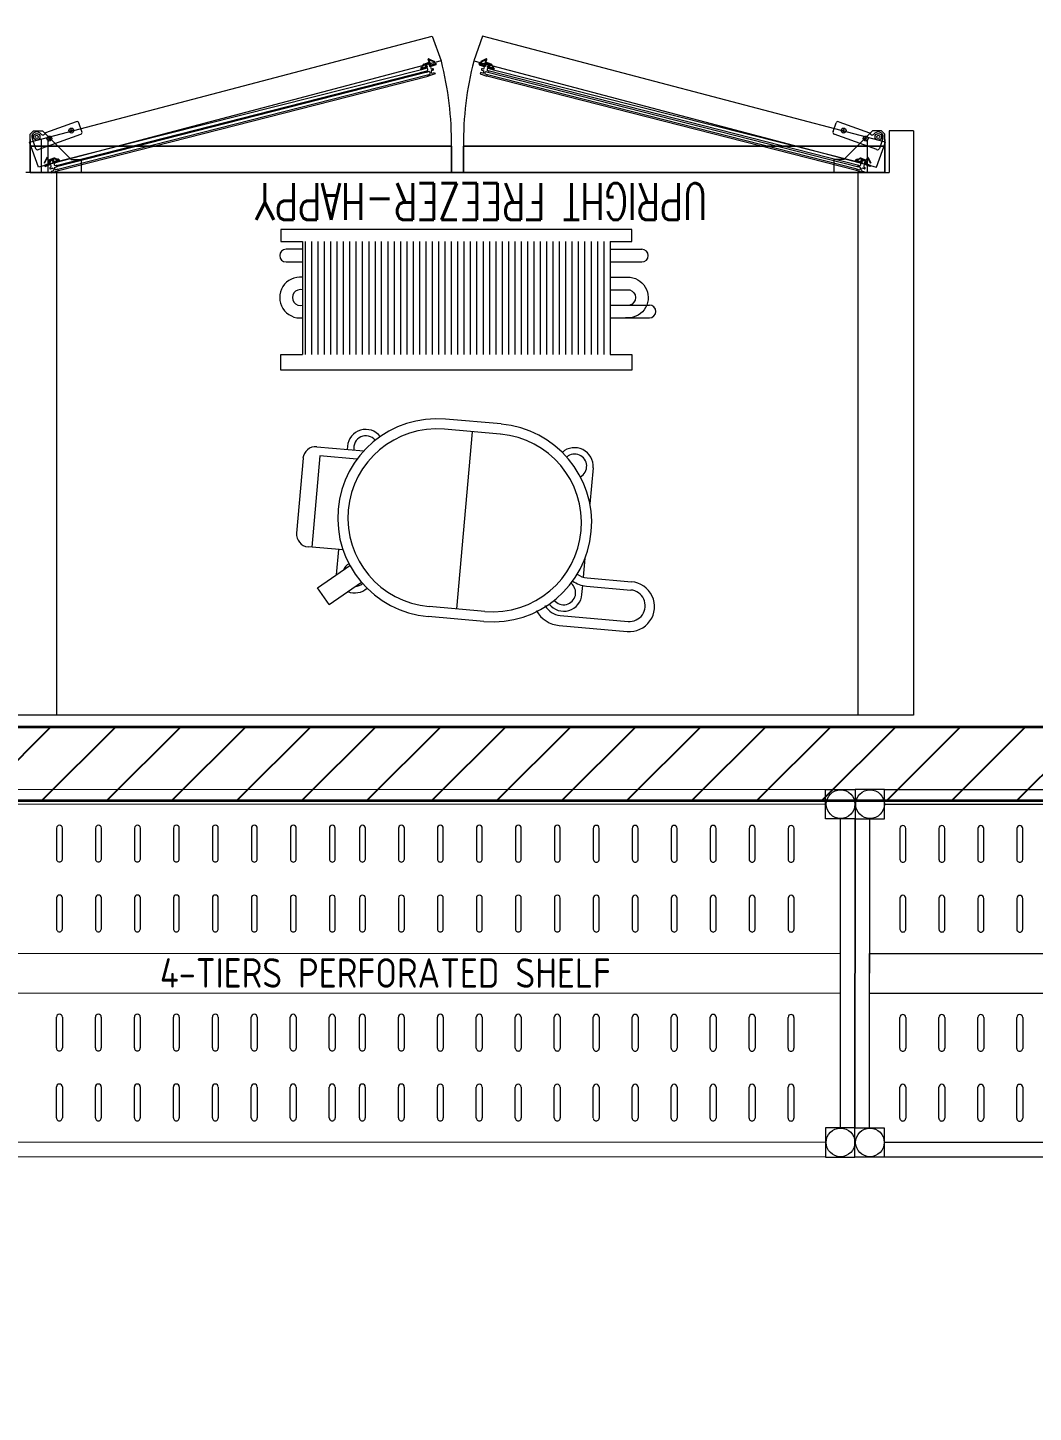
# Model space of a CAD drawing. Header units: millimetres. Extents: x 886808 to 1650903, y -1008069 to 230892.
# Drawn here: x 936463 to 937831, y -350954 to -349071 of the extents above; entities that cross this region are included whole.
import ezdxf

# ---------------------------------------------------------------- set-up
doc = ezdxf.new("R2010")
doc.units = ezdxf.units.MM
for name, color, linetype, lineweight in [('01- NET TUONG- 242', 242, 'Continuous', 40), ('HACTH', 8, 'Continuous', 0), ('hatch', 250, 'Continuous', 0), ('I-FURN', 252, 'Continuous', 5)]:
    doc.layers.add(name, color=color, linetype=linetype, lineweight=lineweight)
doc.layers.add('DS_Hatch', color=8, linetype='Continuous')
doc.styles.add('MtXpl_architxt_shx', font='architxt.shx')
doc.styles.add('MtXpl_simplex8_shx', font='simplex8.shx')

# ---------------------------------------------------------------- blocks, each defined once
blk = doc.blocks.new('BO TRI BEP')
at = {"layer": 'DS_Hatch', "transparency": 33554534}
h = blk.add_hatch(dxfattribs=at)
h.set_pattern_fill('ANSI31', color=256, scale=500)
h.set_pattern_definition([(45, (-934988.59, 379499.195), (-44.194174, 44.194174), [])])
h.paths.add_polyline_path([(6079.1, 13806.3), (9930.4, 13806.3), (9930.4, 13697.9), (6079.1, 13697.9)])
h.paths.add_polyline_path([(4269.5, 17522.7), (200.2, 17522.7), (200.2, 17622.7), (4269.5, 17622.7)])
h.paths.add_polyline_path([(4780, 27100), (200.2, 27100), (200.2, 27200), (4780, 27200)])
h.paths.add_polyline_path([(4070.1, 27200), (4170.1, 27200), (4170.1, 27776), (4070.1, 27776)])
h.paths.add_polyline_path([(200.2, 29477), (4070.1, 29477.5), (4070.1, 29377.5), (200.2, 29377)])
h.paths.add_polyline_path([(4070.1, 30277), (4170.1, 30277), (4170.2, 28778), (4070.1, 28778)])
h.paths.add_polyline_path([(4170.2, 31277), (4170.2, 36900), (4070.2, 36900), (4070.2, 31277)])
at = {"layer": '01- NET TUONG- 242', "transparency": 33554636}
blk.add_lwpolyline([(200.2, 29477), (4070.1, 29477.5), (4070.1, 29377.5), (200.2, 29377)], close=True, dxfattribs=at)
blk = doc.blocks.new('A$C26DD556D')
at = {"layer": 'hatch', "transparency": 33554636}
for p, q in [((3356.5, 20958.9), (3904.3, 21103.2)), ((3904.3, 21103.2), (3916.6, 21069.4)), ((3972.8, 21103.2), (3960.6, 21069.4)), ((4520.7, 20958.9), (3972.8, 21103.2)), ((3900.1, 21067.8), (3898.8, 21071.4)), ((3899.5, 21072.1), (3907.1, 21068.9)), ((3977.7, 21072.1), (3970.1, 21068.9)), ((3977.1, 21067.8), (3978.4, 21071.4)), ((3916.6, 21069.4), (3368.8, 20925)), ((3392.7, 20927.4), (3896.7, 21055.9)), ((3897.4, 21054.1), (3393.4, 20925.6)), ((3889.7, 21057.2), (3397.2, 20933)), ((3889.7, 21057.2), (3888.5, 21059.2)), ((3888.5, 21059.2), (3889.5, 21058.2)), ((3889, 21060.7), (3889.9, 21061)), ((3889.3, 21059.9), (3889, 21060.7)), ((3890.2, 21060.2), (3889.3, 21059.9)), ((3889.5, 21058.2), (3890, 21058)), ((3889.6, 21059.1), (3895.4, 21061.2)), ((3889.9, 21058.4), (3889.6, 21059.1)), ((3896.9, 21059.8), (3889.7, 21057.2)), ((3897.6, 21061.2), (3889.9, 21058.4)), ((3890, 21058), (3897.9, 21060.9)), ((3890.5, 21061.5), (3891.3, 21063.7)), ((3892.1, 21063.4), (3891.2, 21061.3)), ((3892.9, 21065.2), (3900.1, 21067.8)), ((3894.1, 21064.8), (3893.2, 21064.5)), ((3895.4, 21061.2), (3894.1, 21064.8)), ((3900.4, 21067.1), (3894.8, 21065.1)), ((3894.8, 21065.1), (3896.1, 21061.5)), ((3896.1, 21061.5), (3897.3, 21061.9)), ((3896.5, 21062.7), (3897.6, 21066.2)), ((3897.3, 21062.6), (3896.7, 21062.4)), ((3896.7, 21055.9), (3898.1, 21056.4)), ((3897.9, 21060.9), (3897.3, 21062.6)), ((3897.3, 21061.9), (3897.6, 21061.2)), ((3900, 21055), (3897.4, 21054.1)), ((3897.6, 21066.2), (3900.7, 21064.2)), ((3906.4, 21068.3), (3899.8, 21071.1)), ((3899.8, 21071.1), (3902.4, 21063.8)), ((3900.6, 21063.8), (3900.1, 21063.6)), ((3900.1, 21063.6), (3900.7, 21061.9)), ((3901.6, 21063.5), (3900.4, 21067.1)), ((3900.5, 21063.1), (3901.6, 21063.5)), ((3900.8, 21062.3), (3900.5, 21063.1)), ((3900.7, 21061.9), (3908.6, 21064.8)), ((3908.5, 21065.1), (3900.8, 21062.3)), ((3909.3, 21064.3), (3902.2, 21061.8)), ((3902.4, 21063.8), (3908.2, 21065.9)), ((3905.5, 21057), (3902.8, 21056.1)), ((3903.4, 21058.3), (3904.8, 21058.8)), ((3904.1, 21052.6), (3907.4, 21053.8)), ((3907.1, 21068.9), (3907, 21068.5)), ((3907.4, 21053.8), (3908, 21052)), ((3908.2, 21065.9), (3908.5, 21065.1)), ((3908.6, 21064.8), (3908.9, 21065.2)), ((3908.9, 21065.2), (3909, 21066.6)), ((3909, 21066.6), (3909.3, 21064.3)), ((3960.6, 21069.4), (4508.4, 20925)), ((3968.2, 21066.6), (3967.9, 21064.3)), ((3967.9, 21064.3), (3975, 21061.8)), ((3968.3, 21065.2), (3968.2, 21066.6)), ((3968.6, 21064.8), (3968.3, 21065.2)), ((3976.5, 21061.9), (3968.6, 21064.8)), ((3969, 21065.9), (3968.7, 21065.1)), ((3968.7, 21065.1), (3976.4, 21062.3)), ((3974.8, 21063.8), (3969, 21065.9)), ((3969.8, 21053.8), (3969.2, 21052)), ((3973.1, 21052.6), (3969.8, 21053.8)), ((3970.1, 21068.9), (3970.2, 21068.5)), ((3970.8, 21068.3), (3977.4, 21071.1)), ((3971.7, 21057), (3974.4, 21056.1)), ((3973.8, 21058.3), (3972.4, 21058.8)), ((3977.4, 21071.1), (3974.8, 21063.8)), ((3975.5, 21063.5), (3976.8, 21067.1)), ((3976.7, 21063.1), (3975.5, 21063.5)), ((3976.4, 21062.3), (3976.7, 21063.1)), ((3979.6, 21066.2), (3976.5, 21064.2)), ((3977.1, 21063.6), (3976.5, 21061.9)), ((3976.6, 21063.8), (3977.1, 21063.6)), ((3976.8, 21067.1), (3982.3, 21065.1)), ((3984.3, 21065.2), (3977.1, 21067.8)), ((3977.1, 21055), (3979.8, 21054.1)), ((3980.5, 21055.9), (3979.1, 21056.4)), ((3979.3, 21060.9), (3979.9, 21062.6)), ((3987.2, 21058), (3979.3, 21060.9)), ((3980.7, 21062.7), (3979.6, 21066.2)), ((3979.9, 21061.9), (3979.6, 21061.2)), ((3979.6, 21061.2), (3987.3, 21058.4)), ((3979.8, 21054.1), (4483.8, 20925.6)), ((3979.9, 21062.6), (3980.4, 21062.4)), ((3981.1, 21061.5), (3979.9, 21061.9)), ((3980.3, 21059.8), (3987.4, 21057.2)), ((4484.5, 20927.4), (3980.5, 21055.9)), ((3982.3, 21065.1), (3981.1, 21061.5)), ((3981.8, 21061.2), (3983.1, 21064.8)), ((3987.6, 21059.1), (3981.8, 21061.2)), ((3983.1, 21064.8), (3984, 21064.5)), ((3985.1, 21063.4), (3986, 21061.3)), ((3986.7, 21061.5), (3985.9, 21063.7)), ((3987, 21060.2), (3987.9, 21059.9)), ((3987.7, 21058.2), (3987.2, 21058)), ((3988.2, 21060.7), (3987.3, 21061)), ((3987.3, 21058.4), (3987.6, 21059.1)), ((3987.4, 21057.2), (3988.7, 21059.2)), ((3987.4, 21057.2), (4480, 20933)), ((3988.7, 21059.2), (3987.7, 21058.2)), ((3987.9, 21059.9), (3988.2, 21060.7)), ((3395.3, 20922.4), (3898, 21050.4)), ((3395.9, 20920.6), (3898.7, 21048.6)), ((3898, 21050.4), (3901.3, 21051.6)), ((3898.7, 21048.6), (3898, 21050.4)), ((3908, 21052), (3898.7, 21048.6)), ((3969.2, 21052), (3978.5, 21048.6)), ((3979.2, 21050.4), (3975.9, 21051.6)), ((3978.5, 21048.6), (3979.2, 21050.4)), ((4481.2, 20920.6), (3978.5, 21048.6)), ((4481.9, 20922.4), (3979.2, 21050.4)), ((3420.1, 20986.7), (3378.3, 20971.5)), ((3414.3, 20972.4), (3412.6, 20977.1)), ((3427.9, 20973.3), (3423.6, 20985.1)), ((4449.3, 20973.3), (4453.6, 20985.1)), ((4457, 20986.7), (4498.9, 20971.5)), ((4462.9, 20972.4), (4464.5, 20977.1)), ((3368.8, 20925), (3356.5, 20958.9)), ((3357.3, 20969.8), (3361.8, 20974.3)), ((3357.3, 20917.6), (3357.3, 20969.8)), ((3357.3, 20962.6), (3357.3, 20917.6)), ((3360, 20963.9), (3364.9, 20950.4)), ((3361.8, 20974.3), (3374.4, 20974.3)), ((3368.3, 20948.8), (3426.3, 20969.8)), ((3373, 20969.4), (3371, 20971.1)), ((3372.4, 20962.6), (3372.4, 20917.6)), ((3374.4, 20974.3), (3413.1, 20935.6)), ((3378.3, 20971.5), (3376.8, 20969.8)), ((3385.8, 20964.7), (3381.1, 20963)), ((3381.4, 20962.6), (3381.4, 20917.6)), ((3384.3, 20961.5), (3382.6, 20966.2)), ((3415.8, 20975.6), (3411.2, 20973.9)), ((4508.9, 20948.8), (4450.9, 20969.8)), ((4461.4, 20975.6), (4466, 20973.9)), ((4502.8, 20974.3), (4464.1, 20935.6)), ((4491.4, 20964.7), (4496.1, 20963)), ((4492.9, 20961.5), (4494.6, 20966.2)), ((4495.8, 20962.6), (4495.8, 20917.6)), ((4498.9, 20971.5), (4500.4, 20969.8)), ((4515.4, 20974.3), (4502.8, 20974.3)), ((4504.2, 20969.4), (4506.2, 20971.1)), ((4508.4, 20925), (4520.7, 20958.9)), ((4517.2, 20963.9), (4512.3, 20950.4)), ((4519.9, 20969.8), (4515.4, 20974.3)), ((4519.9, 20917.6), (4519.9, 20969.8)), ((4519.9, 20962.6), (4519.9, 20917.6)), ((4519.9, 20962.6), (4519.9, 20917.6)), ((4525.6, 20974.6), (4525.6, 20917.6)), ((4525.6, 20974.6), (4525.6, 20917.6)), ((4558.6, 20974.6), (4525.6, 20974.6)), ((4558.6, 20974.6), (4558.6, 20179.6)), ((3930.5, 20953.6), (3357.3, 20953.6)), ((3357.3, 20953.6), (3357.3, 20917.6)), ((3357.3, 20953.6), (3930.5, 20953.6)), ((3357.3, 20917.6), (3357.3, 20953.6)), ((3930.5, 20917.6), (3930.5, 20953.6)), ((3930.5, 20953.6), (3930.5, 20917.6)), ((3946.7, 20953.6), (4519.9, 20953.6)), ((3946.7, 20917.6), (3946.7, 20953.6)), ((4519.9, 20953.6), (3946.7, 20953.6)), ((3946.7, 20953.6), (3946.7, 20917.6)), ((4519.9, 20953.6), (4519.9, 20917.6)), ((4519.9, 20917.6), (4519.9, 20953.6)), ((3380.2, 20938.1), (3376.4, 20930.7)), ((3376.4, 20930.7), (3376.7, 20930.6)), ((3377.4, 20926.8), (3376.4, 20927.8)), ((3376.4, 20927.8), (3377.7, 20925.9)), ((3377.4, 20930.8), (3380.6, 20937.2)), ((3378, 20926.7), (3377.4, 20926.8)), ((3383.3, 20929.9), (3377.5, 20927.8)), ((3377.5, 20927.8), (3377.8, 20927)), ((3377.7, 20925.9), (3384.8, 20928.5)), ((3377.8, 20927), (3385.5, 20929.8)), ((3385.8, 20929.5), (3378, 20926.7)), ((3380.6, 20937.2), (3383.3, 20929.9)), ((3382.5, 20934.5), (3381.2, 20938)), ((3389.7, 20937.1), (3382.5, 20934.5)), ((3382.8, 20933.7), (3388.3, 20935.7)), ((3384.1, 20930.2), (3382.8, 20933.7)), ((3385.2, 20930.6), (3384.1, 20930.2)), ((3385.5, 20934.8), (3384.4, 20931.3)), ((3384.7, 20931), (3385.2, 20931.2)), ((3386, 20925), (3384.7, 20924.5)), ((3385.2, 20931.2), (3385.8, 20929.5)), ((3385.5, 20929.8), (3385.2, 20930.6)), ((3385.3, 20922.7), (3388, 20923.7)), ((3388.6, 20932.8), (3385.5, 20934.8)), ((3386.6, 20917.2), (3395.9, 20920.6)), ((3388, 20932.2), (3388.5, 20932.4)), ((3388.6, 20930.5), (3388, 20932.2)), ((3388.3, 20935.7), (3389.6, 20932.2)), ((3389.6, 20932.2), (3388.4, 20931.7)), ((3388.4, 20931.7), (3388.7, 20931)), ((3396.5, 20933.4), (3388.6, 20930.5)), ((3388.7, 20931), (3396.4, 20933.8)), ((3389, 20936), (3390, 20936.3)), ((3390.3, 20932.4), (3389, 20936)), ((3390.1, 20930.4), (3397.2, 20933)), ((3396.1, 20934.5), (3390.3, 20932.4)), ((3390.7, 20924.7), (3393.4, 20925.6)), ((3392.7, 20927.4), (3391.3, 20926.9)), ((3391.4, 20936.2), (3393.5, 20935.1)), ((3393.9, 20935.8), (3391.8, 20936.9)), ((3395.3, 20922.4), (3392, 20921.2)), ((3395.6, 20936.1), (3394.7, 20935.7)), ((3395, 20935), (3395.8, 20935.3)), ((3395.9, 20920.6), (3395.3, 20922.4)), ((3395.8, 20935.3), (3395.6, 20936.1)), ((3396.4, 20933.8), (3396.1, 20934.5)), ((3396.8, 20933.8), (3396.5, 20933.4)), ((3396.9, 20935.2), (3396.8, 20933.8)), ((3397.2, 20933), (3396.9, 20935.2)), ((3413.1, 20935.6), (3426.6, 20935.6)), ((3426.6, 20935.6), (3426.6, 20917.6)), ((4464.1, 20935.6), (4450.6, 20935.6)), ((4450.6, 20935.6), (4450.6, 20917.6)), ((4480, 20933), (4480.3, 20935.2)), ((4487.1, 20930.4), (4480, 20933)), ((4480.3, 20935.2), (4480.4, 20933.8)), ((4480.4, 20933.8), (4480.7, 20933.4)), ((4480.7, 20933.4), (4488.6, 20930.5)), ((4480.8, 20933.8), (4481.1, 20934.5)), ((4488.5, 20931), (4480.8, 20933.8)), ((4481.1, 20934.5), (4486.9, 20932.4)), ((4481.2, 20920.6), (4481.9, 20922.4)), ((4490.6, 20917.2), (4481.2, 20920.6)), ((4481.3, 20935.3), (4481.6, 20936.1)), ((4482.2, 20935), (4481.3, 20935.3)), ((4481.6, 20936.1), (4482.5, 20935.7)), ((4481.9, 20922.4), (4485.2, 20921.2)), ((4483.3, 20935.8), (4485.4, 20936.9)), ((4485.7, 20936.2), (4483.7, 20935.1)), ((4486.5, 20924.7), (4483.8, 20925.6)), ((4484.5, 20927.4), (4485.8, 20926.9)), ((4486.9, 20932.4), (4488.2, 20936)), ((4488.2, 20936), (4487.2, 20936.3)), ((4487.5, 20937.1), (4494.7, 20934.5)), ((4488.9, 20935.7), (4487.6, 20932.2)), ((4487.6, 20932.2), (4488.8, 20931.7)), ((4488.8, 20931.7), (4488.5, 20931)), ((4488.6, 20932.8), (4491.7, 20934.8)), ((4488.6, 20930.5), (4489.2, 20932.2)), ((4489.2, 20932.2), (4488.7, 20932.4)), ((4494.4, 20933.7), (4488.9, 20935.7)), ((4491.9, 20922.7), (4489.2, 20923.7)), ((4491.1, 20925), (4492.5, 20924.5)), ((4492, 20931.2), (4491.3, 20929.5)), ((4491.3, 20929.5), (4499.2, 20926.7)), ((4491.7, 20934.8), (4492.8, 20931.3)), ((4491.7, 20929.8), (4492, 20930.6)), ((4499.4, 20927), (4491.7, 20929.8)), ((4492.5, 20931), (4492, 20931.2)), ((4492, 20930.6), (4493.1, 20930.2)), ((4499.5, 20925.9), (4492.4, 20928.5)), ((4493.1, 20930.2), (4494.4, 20933.7)), ((4496.6, 20937.2), (4493.9, 20929.9)), ((4493.9, 20929.9), (4499.7, 20927.8)), ((4494.7, 20934.5), (4496, 20938)), ((4499.8, 20930.8), (4496.6, 20937.2)), ((4497, 20938.1), (4500.8, 20930.7)), ((4499.2, 20926.7), (4499.7, 20926.8)), ((4499.7, 20927.8), (4499.4, 20927)), ((4500.8, 20927.8), (4499.5, 20925.9)), ((4499.7, 20926.8), (4500.8, 20927.8)), ((4500.8, 20930.7), (4500.4, 20930.6)), ((3393.6, 20917.6), (3351.6, 20917.6)), ((4519.9, 20917.6), (3357.3, 20917.6)), ((3357.3, 20917.6), (3930.5, 20917.6)), ((3426.6, 20917.6), (3357.3, 20917.6)), ((3930.5, 20917.6), (3357.3, 20917.6)), ((4519.9, 20917.6), (3357.3, 20917.6)), ((3389.2, 20920.2), (3385.9, 20919)), ((3385.9, 20919), (3386.6, 20917.2)), ((3393.6, 20917.6), (4483.6, 20917.6)), ((3393.6, 20179.6), (3393.6, 20917.6)), ((3946.7, 20917.6), (3930.5, 20917.6)), ((4519.9, 20917.6), (3946.7, 20917.6)), ((3946.7, 20917.6), (4519.9, 20917.6)), ((4450.6, 20917.6), (4519.9, 20917.6)), ((4483.6, 20917.6), (4525.6, 20917.6)), ((4483.6, 20179.6), (4483.6, 20917.6)), ((4488, 20920.2), (4491.3, 20919)), ((4491.3, 20919), (4490.6, 20917.2)), ((4175.5, 20840.1), (3698.5, 20840.1)), ((3698.5, 20840.1), (3698.5, 20823.8)), ((4175.5, 20823.8), (4175.5, 20840.1)), ((3698.5, 20823.8), (3727.9, 20823.8)), ((3727.9, 20813.4), (3705.4, 20813.4)), ((3727.9, 20823.8), (3727.9, 20670.3)), ((3731.4, 20823.8), (3731.4, 20670.3)), ((3740, 20823.8), (3740, 20670.3)), ((3748.6, 20823.8), (3748.6, 20670.3)), ((3757.3, 20823.8), (3757.3, 20670.3)), ((3765.9, 20823.8), (3765.9, 20670.3)), ((3774.6, 20823.8), (3774.6, 20670.3)), ((3783.2, 20823.8), (3783.2, 20670.3)), ((3791.8, 20823.8), (3791.8, 20670.3)), ((3800.5, 20823.8), (3800.5, 20670.3)), ((3809.1, 20823.8), (3809.1, 20670.3)), ((3817.8, 20823.8), (3817.8, 20670.3)), ((3826.4, 20823.8), (3826.4, 20670.3)), ((3835, 20823.8), (3835, 20670.3)), ((3843.7, 20823.8), (3843.7, 20670.3)), ((3852.3, 20823.8), (3852.3, 20670.3)), ((3861, 20823.8), (3861, 20670.3)), ((3869.6, 20823.8), (3869.6, 20670.3)), ((3878.2, 20823.8), (3878.2, 20670.3)), ((3886.9, 20823.8), (3886.9, 20670.3)), ((3895.5, 20823.8), (3895.5, 20670.3)), ((3904.2, 20823.8), (3904.2, 20670.3)), ((3912.8, 20823.8), (3912.8, 20670.3)), ((3921.4, 20823.8), (3921.4, 20670.3)), ((3930.1, 20823.8), (3930.1, 20670.3)), ((3938.7, 20823.8), (3938.7, 20670.3)), ((3947.4, 20823.8), (3947.4, 20670.3)), ((3956, 20823.8), (3956, 20670.3)), ((3964.6, 20823.8), (3964.6, 20670.3)), ((3973.3, 20823.8), (3973.3, 20670.3)), ((3981.9, 20823.8), (3981.9, 20670.3)), ((3990.6, 20823.8), (3990.6, 20670.3)), ((3999.2, 20823.8), (3999.2, 20670.3)), ((4007.8, 20823.8), (4007.8, 20670.3)), ((4016.5, 20823.8), (4016.5, 20670.3)), ((4025.1, 20823.8), (4025.1, 20670.3)), ((4033.8, 20823.8), (4033.8, 20670.3)), ((4042.4, 20823.8), (4042.4, 20670.3)), ((4051, 20823.8), (4051, 20670.3)), ((4059.7, 20823.8), (4059.7, 20670.3)), ((4068.3, 20823.8), (4068.3, 20670.3)), ((4077, 20823.8), (4077, 20670.3)), ((4085.6, 20823.8), (4085.6, 20670.3)), ((4094.2, 20823.8), (4094.2, 20670.3)), ((4102.9, 20823.8), (4102.9, 20670.3)), ((4111.5, 20823.8), (4111.5, 20670.3)), ((4120.2, 20823.8), (4120.2, 20670.3)), ((4128.8, 20823.8), (4128.8, 20670.3)), ((4137.4, 20823.8), (4137.4, 20670.3)), ((4146.1, 20823.8), (4175.5, 20823.8)), ((4146.1, 20823.8), (4146.1, 20670.3)), ((4146.1, 20813.4), (4189.3, 20813.4)), ((3705.4, 20796.1), (3727.9, 20796.1)), ((4146.1, 20796.1), (4189.3, 20796.1)), ((4146.1, 20775.4), (4173.4, 20775.4)), ((4146.1, 20758.1), (4172.9, 20758.1)), ((4146.1, 20737.4), (4199.7, 20737.4)), ((4146.1, 20720.1), (4199.7, 20720.1)), ((3698.5, 20670.3), (3727.9, 20670.3)), ((3698.5, 20648.8), (3698.5, 20670.3)), ((4146.1, 20670.3), (4175.5, 20670.3)), ((4175.5, 20670.3), (4175.5, 20648.8)), ((4175.5, 20648.8), (3698.5, 20648.8)), ((3998, 20575.7), (3922.3, 20582.3)), ((3996.8, 20561.9), (3921.1, 20568.5)), ((3937.8, 20324.2), (3958.9, 20565.2)), ((3747.2, 20544.7), (3811.2, 20539.1)), ((3788.9, 20545.4), (3788.6, 20541.1)), ((3728.5, 20529), (3719.6, 20427.4)), ((3751.4, 20532.2), (3740.5, 20408.3)), ((3801.9, 20527.8), (3751.4, 20532.2)), ((4122.9, 20516.2), (4118.6, 20467)), ((3782.9, 20404.5), (3735.3, 20408.7)), ((3776.7, 20405.1), (3773.6, 20370.5)), ((3748.3, 20353), (3792.3, 20383.3)), ((4109.9, 20367.4), (4112.1, 20393.2)), ((3764, 20330.3), (3808, 20360.6)), ((4107.8, 20344), (4108.9, 20356)), ((4115, 20366.4), (4175.2, 20361.1)), ((3764, 20330.3), (3748.3, 20353)), ((4114, 20355.2), (4174.3, 20349.9)), ((3975.7, 20320.9), (3900, 20327.5)), ((4046.4, 20320.8), (4045.8, 20321.7)), ((4058.4, 20327.6), (4057.9, 20328.5)), ((3974.5, 20307.1), (3898.8, 20313.8)), ((4077, 20301.6), (4169.3, 20293.5)), ((4078.2, 20315.4), (4170.5, 20307.3)), ((4558.6, 20179.6), (3318.6, 20179.6)), ((3319.2, 20079.2), (4439.2, 20078.7)), ((4439.2, 20078.7), (4439.2, 20078.7)), ((4439.2, 20078.7), (4479.2, 20078.7)), ((4439.2, 20038.7), (4439.2, 20078.7)), ((4439.2, 20078.7), (4439.2, 20078.7)), ((4439.2, 20078.7), (4479.2, 20078.7)), ((4479.2, 20078.7), (4479.2, 20038.7)), ((4519.2, 20078.7), (4479.2, 20078.7)), ((4479.2, 20078.7), (4479.2, 20038.7)), ((4519.2, 20078.7), (4479.2, 20078.7)), ((4519.2, 20078.7), (5639.2, 20078.3)), ((4519.2, 20078.7), (4519.2, 20078.7)), ((4519.2, 20038.7), (4519.2, 20078.7)), ((4519.2, 20078.7), (4519.2, 20078.7)), ((3319.2, 20059.2), (4439.2, 20058.7)), ((4519.2, 20058.7), (5639.2, 20058.3)), ((4479.2, 20038.7), (4439.2, 20038.7)), ((4439.2, 20038.7), (4439.2, 20038.7)), ((4459.2, 20038.7), (4459, 19618.7)), ((4479.2, 20038.7), (4479, 19618.7)), ((4479, 19618.7), (4479.2, 20038.7)), ((4479.2, 20038.7), (4519.2, 20038.7)), ((4499, 19618.7), (4499.2, 20038.7)), ((4519.2, 20038.7), (4519.2, 20038.7)), ((3393.3, 20026.1), (3393.3, 19984.1)), ((3401.3, 19984.1), (3401.3, 20026.1)), ((3446.3, 20026.1), (3446.3, 19984.1)), ((3454.3, 19984.1), (3454.3, 20026.1)), ((3499.3, 20026.1), (3499.3, 19984.1)), ((3507.3, 19984.1), (3507.3, 20026.1)), ((3552.3, 20026.1), (3552.3, 19984.1)), ((3560.3, 19984.1), (3560.3, 20026.1)), ((3605.3, 20026.1), (3605.3, 19984.1)), ((3613.3, 19984), (3613.3, 20026)), ((3658.3, 20026), (3658.3, 19984)), ((3666.3, 19984), (3666.3, 20026)), ((3711.3, 20026), (3711.3, 19984)), ((3719.3, 19984), (3719.3, 20026)), ((3764.3, 20026), (3764.3, 19984)), ((3772.3, 19984), (3772.3, 20026)), ((3805.3, 20026), (3805.3, 19984)), ((3813.3, 19984), (3813.3, 20026)), ((3858.3, 20026), (3858.3, 19984)), ((3866.3, 19984), (3866.3, 20026)), ((3911.3, 20025.9), (3911.3, 19983.9)), ((3919.3, 19983.9), (3919.3, 20025.9)), ((3964.3, 20025.9), (3964.3, 19983.9)), ((3972.3, 19983.9), (3972.3, 20025.9)), ((4017.3, 20025.9), (4017.3, 19983.9)), ((4025.3, 19983.9), (4025.3, 20025.9)), ((4070.3, 20025.9), (4070.3, 19983.9)), ((4078.3, 19983.9), (4078.3, 20025.9)), ((4123.3, 20025.9), (4123.3, 19983.9)), ((4131.3, 19983.8), (4131.3, 20025.8)), ((4176.3, 20025.8), (4176.3, 19983.8)), ((4184.3, 19983.8), (4184.3, 20025.8)), ((4229.3, 20025.8), (4229.3, 19983.8)), ((4237.3, 19983.8), (4237.3, 20025.8)), ((4282.3, 20025.8), (4282.3, 19983.8)), ((4290.3, 19983.8), (4290.3, 20025.8)), ((4335.3, 20025.8), (4335.3, 19983.8)), ((4343.3, 19983.8), (4343.3, 20025.8)), ((4388.3, 20025.7), (4388.3, 19983.7)), ((4396.3, 19983.7), (4396.3, 20025.7)), ((4540.3, 20025.7), (4540.3, 19983.7)), ((4548.3, 19983.7), (4548.3, 20025.7)), ((4593.3, 20025.7), (4593.3, 19983.7)), ((4601.3, 19983.7), (4601.3, 20025.7)), ((4646.3, 20025.6), (4646.3, 19983.6)), ((4654.3, 19983.6), (4654.3, 20025.6)), ((4699.3, 20025.6), (4699.3, 19983.6)), ((4707.3, 19983.6), (4707.3, 20025.6)), ((3393.3, 19931.1), (3393.3, 19889.1)), ((3401.3, 19889.1), (3401.3, 19931.1)), ((3446.3, 19931.1), (3446.3, 19889.1)), ((3454.3, 19889.1), (3454.3, 19931.1)), ((3499.3, 19931.1), (3499.3, 19889.1)), ((3507.3, 19889.1), (3507.3, 19931.1)), ((3552.3, 19931.1), (3552.3, 19889.1)), ((3560.3, 19889.1), (3560.3, 19931.1)), ((3605.3, 19931.1), (3605.3, 19889.1)), ((3613.3, 19889), (3613.3, 19931)), ((3658.3, 19931), (3658.3, 19889)), ((3666.3, 19889), (3666.3, 19931)), ((3711.3, 19931), (3711.3, 19889)), ((3719.3, 19889), (3719.3, 19931)), ((3764.3, 19931), (3764.3, 19889)), ((3772.3, 19889), (3772.3, 19931)), ((3805.3, 19931), (3805.3, 19889)), ((3813.3, 19889), (3813.3, 19931)), ((3858.3, 19931), (3858.3, 19889)), ((3866.3, 19889), (3866.3, 19931)), ((3911.3, 19930.9), (3911.3, 19888.9)), ((3919.3, 19888.9), (3919.3, 19930.9)), ((3964.3, 19930.9), (3964.3, 19888.9)), ((3972.3, 19888.9), (3972.3, 19930.9)), ((4017.3, 19930.9), (4017.3, 19888.9)), ((4025.3, 19888.9), (4025.3, 19930.9)), ((4070.3, 19930.9), (4070.3, 19888.9)), ((4078.3, 19888.9), (4078.3, 19930.9)), ((4123.3, 19930.9), (4123.3, 19888.9)), ((4131.3, 19888.8), (4131.3, 19930.8)), ((4176.3, 19930.8), (4176.3, 19888.8)), ((4184.3, 19888.8), (4184.3, 19930.8)), ((4229.3, 19930.8), (4229.3, 19888.8)), ((4237.3, 19888.8), (4237.3, 19930.8)), ((4282.3, 19930.8), (4282.3, 19888.8)), ((4290.3, 19888.8), (4290.3, 19930.8)), ((4335.3, 19930.8), (4335.3, 19888.8)), ((4343.3, 19888.8), (4343.3, 19930.8)), ((4388.3, 19930.7), (4388.3, 19888.7)), ((4396.3, 19888.7), (4396.3, 19930.7)), ((4540.3, 19930.7), (4540.3, 19888.7)), ((4548.3, 19888.7), (4548.3, 19930.7)), ((4593.3, 19930.7), (4593.3, 19888.7)), ((4601.3, 19888.7), (4601.3, 19930.7)), ((4646.3, 19930.6), (4646.3, 19888.6)), ((4654.3, 19888.6), (4654.3, 19930.6)), ((4699.3, 19930.6), (4699.3, 19888.6)), ((4707.3, 19888.6), (4707.3, 19930.6)), ((3299.1, 19856.2), (4459.1, 19855.7)), ((4459.1, 19855.7), (4459.1, 19801.7)), ((4499.1, 19855.7), (5659.1, 19855.3)), ((4499.1, 19801.7), (4499.1, 19855.7)), ((3299.1, 19802.2), (4459.1, 19801.7)), ((4499.1, 19801.7), (5659.1, 19801.3)), ((3393.2, 19727.1), (3393.2, 19769.1)), ((3401.2, 19769.1), (3401.2, 19727.1)), ((3446.2, 19727.1), (3446.2, 19769.1)), ((3454.2, 19769.1), (3454.2, 19727.1)), ((3499.2, 19727.1), (3499.2, 19769.1)), ((3507.2, 19769.1), (3507.2, 19727.1)), ((3552.2, 19727.1), (3552.2, 19769.1)), ((3560.2, 19769.1), (3560.2, 19727.1)), ((3605.2, 19727.1), (3605.2, 19769.1)), ((3613.2, 19769), (3613.2, 19727)), ((3658.2, 19727), (3658.2, 19769)), ((3666.2, 19769), (3666.2, 19727)), ((3711.2, 19727), (3711.2, 19769)), ((3719.2, 19769), (3719.2, 19727)), ((3764.2, 19727), (3764.2, 19769)), ((3772.2, 19769), (3772.2, 19727)), ((3805.2, 19727), (3805.2, 19769)), ((3813.2, 19769), (3813.2, 19727)), ((3858.2, 19727), (3858.2, 19769)), ((3866.2, 19769), (3866.2, 19727)), ((3911.2, 19726.9), (3911.2, 19768.9)), ((3919.2, 19768.9), (3919.2, 19726.9)), ((3964.2, 19726.9), (3964.2, 19768.9)), ((3972.2, 19768.9), (3972.2, 19726.9)), ((4017.2, 19726.9), (4017.2, 19768.9)), ((4025.2, 19768.9), (4025.2, 19726.9)), ((4070.2, 19726.9), (4070.2, 19768.9)), ((4078.2, 19768.9), (4078.2, 19726.9)), ((4123.2, 19726.9), (4123.2, 19768.9)), ((4131.2, 19768.8), (4131.2, 19726.8)), ((4176.2, 19726.8), (4176.2, 19768.8)), ((4184.2, 19768.8), (4184.2, 19726.8)), ((4229.2, 19726.8), (4229.2, 19768.8)), ((4237.2, 19768.8), (4237.2, 19726.8)), ((4282.2, 19726.8), (4282.2, 19768.8)), ((4290.2, 19768.8), (4290.2, 19726.8)), ((4335.2, 19726.8), (4335.2, 19768.8)), ((4343.2, 19768.8), (4343.2, 19726.8)), ((4388.2, 19726.7), (4388.2, 19768.7)), ((4396.2, 19768.7), (4396.2, 19726.7)), ((4540.2, 19726.7), (4540.2, 19768.7)), ((4548.2, 19768.7), (4548.2, 19726.7)), ((4593.2, 19726.7), (4593.2, 19768.7)), ((4601.2, 19768.7), (4601.2, 19726.7)), ((4646.2, 19726.6), (4646.2, 19768.6)), ((4654.2, 19768.6), (4654.2, 19726.6)), ((4699.2, 19726.6), (4699.2, 19768.6)), ((4707.2, 19768.6), (4707.2, 19726.6)), ((3393.2, 19632.1), (3393.2, 19674.1)), ((3401.2, 19674.1), (3401.2, 19632.1)), ((3446.2, 19632.1), (3446.2, 19674.1)), ((3454.2, 19674.1), (3454.2, 19632.1)), ((3499.2, 19632.1), (3499.2, 19674.1)), ((3507.2, 19674.1), (3507.2, 19632.1)), ((3552.2, 19632.1), (3552.2, 19674.1)), ((3560.2, 19674.1), (3560.2, 19632.1)), ((3605.2, 19632.1), (3605.2, 19674.1)), ((3613.2, 19674), (3613.2, 19632)), ((3658.2, 19632), (3658.2, 19674)), ((3666.2, 19674), (3666.2, 19632)), ((3711.2, 19632), (3711.2, 19674)), ((3719.2, 19674), (3719.2, 19632)), ((3764.2, 19632), (3764.2, 19674)), ((3772.2, 19674), (3772.2, 19632)), ((3805.2, 19632), (3805.2, 19674)), ((3813.2, 19674), (3813.2, 19632)), ((3858.2, 19632), (3858.2, 19674)), ((3866.2, 19674), (3866.2, 19632)), ((3911.2, 19631.9), (3911.2, 19673.9)), ((3919.2, 19673.9), (3919.2, 19631.9)), ((3964.2, 19631.9), (3964.2, 19673.9)), ((3972.2, 19673.9), (3972.2, 19631.9)), ((4017.2, 19631.9), (4017.2, 19673.9)), ((4025.2, 19673.9), (4025.2, 19631.9)), ((4070.2, 19631.9), (4070.2, 19673.9)), ((4078.2, 19673.9), (4078.2, 19631.9)), ((4123.2, 19631.9), (4123.2, 19673.9)), ((4131.2, 19673.8), (4131.2, 19631.8)), ((4176.2, 19631.8), (4176.2, 19673.8)), ((4184.2, 19673.8), (4184.2, 19631.8)), ((4229.2, 19631.8), (4229.2, 19673.8)), ((4237.2, 19673.8), (4237.2, 19631.8)), ((4282.2, 19631.8), (4282.2, 19673.8)), ((4290.2, 19673.8), (4290.2, 19631.8)), ((4335.2, 19631.8), (4335.2, 19673.8)), ((4343.2, 19673.8), (4343.2, 19631.8)), ((4388.2, 19631.7), (4388.2, 19673.7)), ((4396.2, 19673.7), (4396.2, 19631.7)), ((4540.2, 19631.7), (4540.2, 19673.7)), ((4548.2, 19673.7), (4548.2, 19631.7)), ((4593.2, 19631.7), (4593.2, 19673.7)), ((4601.2, 19673.7), (4601.2, 19631.7)), ((4646.2, 19631.6), (4646.2, 19673.6)), ((4654.2, 19673.6), (4654.2, 19631.6)), ((4699.2, 19631.6), (4699.2, 19673.6)), ((4707.2, 19673.6), (4707.2, 19631.6)), ((4439, 19618.7), (4439, 19578.7)), ((4479, 19618.7), (4439, 19618.7)), ((4439, 19618.7), (4439, 19618.7)), ((4439, 19618.7), (4439, 19618.7)), ((4439, 19618.7), (4439, 19578.7)), ((4479, 19578.7), (4479, 19618.7)), ((4479, 19578.7), (4479, 19618.7)), ((4479, 19618.7), (4519, 19618.7)), ((4519, 19618.7), (4519, 19578.7)), ((4519, 19618.7), (4519, 19618.7)), ((4519, 19618.7), (4519, 19618.7)), ((4519, 19618.7), (4519, 19578.7)), ((4439, 19598.7), (3319, 19599.2)), ((5639, 19598.3), (4519, 19598.7)), ((4439, 19578.7), (3319, 19579.2)), ((4439, 19578.7), (4479, 19578.7)), ((4439, 19578.7), (4479, 19578.7)), ((4519, 19578.7), (4479, 19578.7)), ((4519, 19578.7), (4479, 19578.7)), ((5639, 19578.3), (4519, 19578.7))]:
    blk.add_line(p, q, dxfattribs=at)
for centre, radius in [((3413.5, 20974.8), 3.37), ((4463.7, 20974.8), 3.37), ((3366.3, 20966.2), 4.5), ((3366.3, 20966.2), 2.25), ((3383.5, 20963.9), 3.37), ((4493.7, 20963.9), 3.37), ((4510.9, 20966.2), 4.5), ((4510.9, 20966.2), 2.25), ((4459.6, 20058.7), 19.5), ((4499.6, 20058.7), 19.5), ((4459.5, 19598.7), 19.5), ((4499.5, 19598.7), 19.5)]:
    blk.add_circle(centre, radius, dxfattribs=at)
for centre, radius, start, end in [((3899.3, 21071.6), 0.54, 67.0214, 199.9522), ((3977.9, 21071.6), 0.54, 340.0478, 112.9786), ((3889.6, 21061.9), 0.99, 289.9522, 338.5484), ((3889.6, 21061.9), 1.8, 289.9522, 338.5484), ((3893.8, 21062.8), 2.61, 109.9522, 158.5484), ((3893.8, 21062.8), 1.8, 109.9522, 158.5484), ((3897.1, 21055), 0.945, 109.9522, 289.9522), ((3896.7, 21062.6), 0.225, 162.2942, 289.9522), ((3895.6, 21057.4), 2.72, 337.3233, 62.581), ((3898.8, 21052.6), 2.72, 337.3233, 62.581), ((3900.5, 21064), 0.225, 289.9522, 57.6101), ((3904.7, 21060.7), 2.72, 157.3233, 242.581), ((3905.3, 21055), 2.72, 157.3233, 242.581), ((3905.1, 21057.9), 0.945, 289.9522, 109.9522), ((3906.6, 21068.7), 0.45, 247.0214, 337.0214), ((3475.7, 20957.8), 454.8, 359.4724, 14.1953), ((4401.5, 20957.8), 454.8, 165.8047, 180.5276), ((3970.6, 21068.7), 0.45, 202.9786, 292.9786), ((3972, 21057.9), 0.945, 70.0478, 250.0478), ((3971.9, 21055), 2.72, 297.419, 22.6767), ((3972.5, 21060.7), 2.72, 297.419, 22.6767), ((3978.4, 21052.6), 2.72, 117.419, 202.6767), ((3976.7, 21064), 0.225, 122.3899, 250.0478), ((3981.6, 21057.4), 2.72, 117.419, 202.6767), ((3980.1, 21055), 0.945, 250.0478, 70.0478), ((3980.5, 21062.6), 0.225, 250.0478, 17.7058), ((3983.4, 21062.8), 1.8, 21.4516, 70.0478), ((3983.4, 21062.8), 2.61, 21.4516, 70.0478), ((3987.6, 21061.9), 1.8, 201.4516, 250.0478), ((3987.6, 21061.9), 0.99, 201.4516, 250.0478), ((3421.1, 20984.2), 2.7, 19.9522, 109.9522), ((4456.1, 20984.2), 2.7, 70.0478, 160.0478), ((3366.3, 20966.2), 6.75, 46.068, 199.9522), ((3374.7, 20971.5), 2.7, 229.9522, 319.9522), ((3425.4, 20972.4), 2.7, 289.9522, 19.9522), ((4451.8, 20972.4), 2.7, 160.0478, 250.0478), ((4502.5, 20971.5), 2.7, 220.0478, 310.0478), ((4510.9, 20966.2), 6.75, 340.0478, 133.932), ((3367.4, 20951.3), 2.7, 199.9522, 289.9522), ((4509.8, 20951.3), 2.7, 250.0478, 340.0478), ((3377, 20931), 0.45, 242.8829, 332.8829), ((3380.7, 20937.9), 0.54, 19.9522, 152.8829), ((3385, 20923.6), 0.945, 109.9522, 289.9522), ((3384.6, 20931.2), 0.225, 162.2942, 289.9522), ((3383.5, 20926), 2.72, 337.3233, 62.581), ((3386.7, 20921.3), 2.72, 337.3233, 62.581), ((3388.5, 20932.6), 0.225, 289.9522, 57.6101), ((3390.6, 20934.6), 2.61, 61.356, 109.9522), ((3392.6, 20929.3), 2.72, 157.3233, 242.581), ((3390.6, 20934.6), 1.8, 61.356, 109.9522), ((3393.2, 20923.6), 2.72, 157.3233, 242.581), ((3393.1, 20926.5), 0.945, 289.9522, 109.9522), ((3394.4, 20936.7), 1.8, 241.356, 289.9522), ((3394.4, 20936.7), 0.99, 241.356, 289.9522), ((4482.8, 20936.7), 1.8, 250.0478, 298.644), ((4482.8, 20936.7), 0.99, 250.0478, 298.644), ((4484.1, 20926.5), 0.945, 70.0478, 250.0478), ((4484, 20923.6), 2.72, 297.419, 22.6767), ((4486.6, 20934.6), 2.61, 70.0478, 118.644), ((4486.6, 20934.6), 1.8, 70.0478, 118.644), ((4484.6, 20929.3), 2.72, 297.419, 22.6767), ((4490.5, 20921.3), 2.72, 117.419, 202.6767), ((4488.7, 20932.6), 0.225, 122.3899, 250.0478), ((4493.7, 20926), 2.72, 117.419, 202.6767), ((4492.2, 20923.6), 0.945, 250.0478, 70.0478), ((4492.6, 20931.2), 0.225, 250.0478, 17.7058), ((4496.5, 20937.9), 0.54, 27.1171, 160.0478), ((4500.2, 20931), 0.45, 207.1171, 297.1171), ((3705.4, 20804.7), 8.64, 90, 270), ((4189.3, 20804.7), 8.64, 270, 90), ((3724.6, 20747.7), 27.8, 83.2653, 276.7348), ((3724.9, 20747.7), 10.8, 73.7441, 286.2559), ((4199.7, 20728.7), 8.64, 270, 90), ((3910.5, 20448), 134.8, 85, 265), ((3813.9, 20543.2), 25.1, 38.1968, 175), ((3910.5, 20448), 121, 85, 265), ((3986.3, 20441.4), 134.8, 265, 85), ((3745.7, 20527.5), 17.3, 85, 175), ((3813.9, 20543.2), 16.4, 39.0167, 190.2577), ((3986.3, 20441.4), 121, 265, 85), ((4097.9, 20518.4), 25.1, 355, 131.802), ((4097.9, 20518.4), 16.4, 298.1627, 130.9815), ((3736.9, 20425.9), 17.3, 175, 265), ((3798.8, 20371.1), 16.4, 118.1622, 157.2086), ((3798.8, 20371.1), 16.4, 271.9345, 310.9821), ((4082.9, 20346.2), 16.4, 219.0157, 51.8404), ((4117.2, 20392.2), 37.2, 233.8364, 265), ((4117.2, 20392.2), 25.9, 232.7206, 264.9997), ((4172.6, 20327.3), 33.9, 264.5197, 85.4804), ((3798.8, 20371.1), 25.1, 248.0571, 311.8025), ((4082.9, 20346.2), 25.1, 218.1949, 355), ((4172.5, 20328.6), 21.4, 264.718, 85.283), ((4080.5, 20341.2), 39.7, 209.4285, 265.0001), ((4080.5, 20341.2), 25.9, 209.4308, 264.9997), ((3397.3, 20026.1), 4, 359.9777, 179.9777), ((3450.3, 20026.1), 4, 359.9777, 179.9777), ((3503.3, 20026.1), 4, 359.9777, 179.9777), ((3556.3, 20026.1), 4, 359.9777, 179.9777), ((3609.3, 20026.1), 4, 359.9777, 179.9777), ((3662.3, 20026), 4, 359.9777, 179.9777), ((3715.3, 20026), 4, 359.9777, 179.9777), ((3768.3, 20026), 4, 359.9777, 179.9777), ((3809.3, 20026), 4, 359.9777, 179.9777), ((3862.3, 20026), 4, 359.9777, 179.9777), ((3915.3, 20025.9), 4, 359.9777, 179.9777), ((3968.3, 20025.9), 4, 359.9777, 179.9777), ((4021.3, 20025.9), 4, 359.9777, 179.9777), ((4074.3, 20025.9), 4, 359.9777, 179.9777), ((4127.3, 20025.8), 4, 359.9777, 179.9777), ((4180.3, 20025.8), 4, 359.9777, 179.9777), ((4233.3, 20025.8), 4, 359.9777, 179.9777), ((4286.3, 20025.8), 4, 359.9777, 179.9777), ((4339.3, 20025.8), 4, 359.9777, 179.9777), ((4392.3, 20025.7), 4, 359.9777, 179.9777), ((4544.3, 20025.7), 4, 359.9777, 179.9777), ((4597.3, 20025.7), 4, 359.9777, 179.9777), ((4650.3, 20025.6), 4, 359.9777, 179.9777), ((4703.3, 20025.6), 4, 359.9777, 179.9777), ((3397.3, 19984.1), 4, 179.9777, 359.9777), ((3450.3, 19984.1), 4, 179.9777, 359.9777), ((3503.3, 19984.1), 4, 179.9777, 359.9777), ((3556.3, 19984.1), 4, 179.9777, 359.9777), ((3609.3, 19984.1), 4, 179.9777, 359.9777), ((3662.3, 19984), 4, 179.9777, 359.9777), ((3715.3, 19984), 4, 179.9777, 359.9777), ((3768.3, 19984), 4, 179.9777, 359.9777), ((3809.3, 19984), 4, 179.9777, 359.9777), ((3862.3, 19984), 4, 179.9777, 359.9777), ((3915.3, 19983.9), 4, 179.9777, 359.9777), ((3968.3, 19983.9), 4, 179.9777, 359.9777), ((4021.3, 19983.9), 4, 179.9777, 359.9777), ((4074.3, 19983.9), 4, 179.9777, 359.9777), ((4127.3, 19983.8), 4, 179.9777, 359.9777), ((4180.3, 19983.8), 4, 179.9777, 359.9777), ((4233.3, 19983.8), 4, 179.9777, 359.9777), ((4286.3, 19983.8), 4, 179.9777, 359.9777), ((4339.3, 19983.8), 4, 179.9777, 359.9777), ((4392.3, 19983.7), 4, 179.9777, 359.9777), ((4544.3, 19983.7), 4, 179.9777, 359.9777), ((4597.3, 19983.7), 4, 179.9777, 359.9777), ((4650.3, 19983.6), 4, 179.9777, 359.9777), ((4703.3, 19983.6), 4, 179.9777, 359.9777), ((3397.3, 19931.1), 4, 359.9777, 179.9777), ((3450.3, 19931.1), 4, 359.9777, 179.9777), ((3503.3, 19931.1), 4, 359.9777, 179.9777), ((3556.3, 19931.1), 4, 359.9777, 179.9777), ((3609.3, 19931.1), 4, 359.9777, 179.9777), ((3662.3, 19931), 4, 359.9777, 179.9777), ((3715.3, 19931), 4, 359.9777, 179.9777), ((3768.3, 19931), 4, 359.9777, 179.9777), ((3809.3, 19931), 4, 359.9777, 179.9777), ((3862.3, 19931), 4, 359.9777, 179.9777), ((3915.3, 19930.9), 4, 359.9777, 179.9777), ((3968.3, 19930.9), 4, 359.9777, 179.9777), ((4021.3, 19930.9), 4, 359.9777, 179.9777), ((4074.3, 19930.9), 4, 359.9777, 179.9777), ((4127.3, 19930.8), 4, 359.9777, 179.9777), ((4180.3, 19930.8), 4, 359.9777, 179.9777), ((4233.3, 19930.8), 4, 359.9777, 179.9777), ((4286.3, 19930.8), 4, 359.9777, 179.9777), ((4339.3, 19930.8), 4, 359.9777, 179.9777), ((4392.3, 19930.7), 4, 359.9777, 179.9777), ((4544.3, 19930.7), 4, 359.9777, 179.9777), ((4597.3, 19930.7), 4, 359.9777, 179.9777), ((4650.3, 19930.6), 4, 359.9777, 179.9777), ((4703.3, 19930.6), 4, 359.9777, 179.9777), ((3397.3, 19889.1), 4, 179.9777, 359.9777), ((3450.3, 19889.1), 4, 179.9777, 359.9777), ((3503.3, 19889.1), 4, 179.9777, 359.9777), ((3556.3, 19889.1), 4, 179.9777, 359.9777), ((3609.3, 19889.1), 4, 179.9777, 359.9777), ((3662.3, 19889), 4, 179.9777, 359.9777), ((3715.3, 19889), 4, 179.9777, 359.9777), ((3768.3, 19889), 4, 179.9777, 359.9777), ((3809.3, 19889), 4, 179.9777, 359.9777), ((3862.3, 19889), 4, 179.9777, 359.9777), ((3915.3, 19888.9), 4, 179.9777, 359.9777), ((3968.3, 19888.9), 4, 179.9777, 359.9777), ((4021.3, 19888.9), 4, 179.9777, 359.9777), ((4074.3, 19888.9), 4, 179.9777, 359.9777), ((4127.3, 19888.8), 4, 179.9777, 359.9777), ((4180.3, 19888.8), 4, 179.9777, 359.9777), ((4233.3, 19888.8), 4, 179.9777, 359.9777), ((4286.3, 19888.8), 4, 179.9777, 359.9777), ((4339.3, 19888.8), 4, 179.9777, 359.9777), ((4392.3, 19888.7), 4, 179.9777, 359.9777), ((4544.3, 19888.7), 4, 179.9777, 359.9777), ((4597.3, 19888.7), 4, 179.9777, 359.9777), ((4650.3, 19888.6), 4, 179.9777, 359.9777), ((4703.3, 19888.6), 4, 179.9777, 359.9777), ((3397.2, 19769.1), 4, 359.9777, 179.9777), ((3450.2, 19769.1), 4, 359.9777, 179.9777), ((3503.2, 19769.1), 4, 359.9777, 179.9777), ((3556.2, 19769.1), 4, 359.9777, 179.9777), ((3609.2, 19769.1), 4, 359.9777, 179.9777), ((3662.2, 19769), 4, 359.9777, 179.9777), ((3715.2, 19769), 4, 359.9777, 179.9777), ((3768.2, 19769), 4, 359.9777, 179.9777), ((3809.2, 19769), 4, 359.9777, 179.9777), ((3862.2, 19769), 4, 359.9777, 179.9777), ((3915.2, 19768.9), 4, 359.9777, 179.9777), ((3968.2, 19768.9), 4, 359.9777, 179.9777), ((4021.2, 19768.9), 4, 359.9777, 179.9777), ((4074.2, 19768.9), 4, 359.9777, 179.9777), ((4127.2, 19768.8), 4, 359.9777, 179.9777), ((4180.2, 19768.8), 4, 359.9777, 179.9777), ((4233.2, 19768.8), 4, 359.9777, 179.9777), ((4286.2, 19768.8), 4, 359.9777, 179.9777), ((4339.2, 19768.8), 4, 359.9777, 179.9777), ((4392.2, 19768.7), 4, 359.9777, 179.9777), ((4544.2, 19768.7), 4, 359.9777, 179.9777), ((4597.2, 19768.7), 4, 359.9777, 179.9777), ((4650.2, 19768.6), 4, 359.9777, 179.9777), ((4703.2, 19768.6), 4, 359.9777, 179.9777), ((3397.2, 19727.1), 4, 179.9777, 359.9777), ((3450.2, 19727.1), 4, 179.9777, 359.9777), ((3503.2, 19727.1), 4, 179.9777, 359.9777), ((3556.2, 19727.1), 4, 179.9777, 359.9777), ((3609.2, 19727.1), 4, 179.9777, 359.9777), ((3662.2, 19727), 4, 179.9777, 359.9777), ((3715.2, 19727), 4, 179.9777, 359.9777), ((3768.2, 19727), 4, 179.9777, 359.9777), ((3809.2, 19727), 4, 179.9777, 359.9777), ((3862.2, 19727), 4, 179.9777, 359.9777), ((3915.2, 19726.9), 4, 179.9777, 359.9777), ((3968.2, 19726.9), 4, 179.9777, 359.9777), ((4021.2, 19726.9), 4, 179.9777, 359.9777), ((4074.2, 19726.9), 4, 179.9777, 359.9777), ((4127.2, 19726.8), 4, 179.9777, 359.9777), ((4180.2, 19726.8), 4, 179.9777, 359.9777), ((4233.2, 19726.8), 4, 179.9777, 359.9777), ((4286.2, 19726.8), 4, 179.9777, 359.9777), ((4339.2, 19726.8), 4, 179.9777, 359.9777), ((4392.2, 19726.7), 4, 179.9777, 359.9777), ((4544.2, 19726.7), 4, 179.9777, 359.9777), ((4597.2, 19726.7), 4, 179.9777, 359.9777), ((4650.2, 19726.6), 4, 179.9777, 359.9777), ((4703.2, 19726.6), 4, 179.9777, 359.9777), ((3397.2, 19674.1), 4, 359.9777, 179.9777), ((3450.2, 19674.1), 4, 359.9777, 179.9777), ((3503.2, 19674.1), 4, 359.9777, 179.9777), ((3556.2, 19674.1), 4, 359.9777, 179.9777), ((3609.2, 19674.1), 4, 359.9777, 179.9777), ((3662.2, 19674), 4, 359.9777, 179.9777), ((3715.2, 19674), 4, 359.9777, 179.9777), ((3768.2, 19674), 4, 359.9777, 179.9777), ((3809.2, 19674), 4, 359.9777, 179.9777), ((3862.2, 19674), 4, 359.9777, 179.9777), ((3915.2, 19673.9), 4, 359.9777, 179.9777), ((3968.2, 19673.9), 4, 359.9777, 179.9777), ((4021.2, 19673.9), 4, 359.9777, 179.9777), ((4074.2, 19673.9), 4, 359.9777, 179.9777), ((4127.2, 19673.8), 4, 359.9777, 179.9777), ((4180.2, 19673.8), 4, 359.9777, 179.9777), ((4233.2, 19673.8), 4, 359.9777, 179.9777), ((4286.2, 19673.8), 4, 359.9777, 179.9777), ((4339.2, 19673.8), 4, 359.9777, 179.9777), ((4392.2, 19673.7), 4, 359.9777, 179.9777), ((4544.2, 19673.7), 4, 359.9777, 179.9777), ((4597.2, 19673.7), 4, 359.9777, 179.9777), ((4650.2, 19673.6), 4, 359.9777, 179.9777), ((4703.2, 19673.6), 4, 359.9777, 179.9777), ((3397.2, 19632.1), 4, 179.9777, 359.9777), ((3450.2, 19632.1), 4, 179.9777, 359.9777), ((3503.2, 19632.1), 4, 179.9777, 359.9777), ((3556.2, 19632.1), 4, 179.9777, 359.9777), ((3609.2, 19632.1), 4, 179.9777, 359.9777), ((3662.2, 19632), 4, 179.9777, 359.9777), ((3715.2, 19632), 4, 179.9777, 359.9777), ((3768.2, 19632), 4, 179.9777, 359.9777), ((3809.2, 19632), 4, 179.9777, 359.9777), ((3862.2, 19632), 4, 179.9777, 359.9777), ((3915.2, 19631.9), 4, 179.9777, 359.9777), ((3968.2, 19631.9), 4, 179.9777, 359.9777), ((4021.2, 19631.9), 4, 179.9777, 359.9777), ((4074.2, 19631.9), 4, 179.9777, 359.9777), ((4127.2, 19631.8), 4, 179.9777, 359.9777), ((4180.2, 19631.8), 4, 179.9777, 359.9777), ((4233.2, 19631.8), 4, 179.9777, 359.9777), ((4286.2, 19631.8), 4, 179.9777, 359.9777), ((4339.2, 19631.8), 4, 179.9777, 359.9777), ((4392.2, 19631.7), 4, 179.9777, 359.9777), ((4544.2, 19631.7), 4, 179.9777, 359.9777), ((4597.2, 19631.7), 4, 179.9777, 359.9777), ((4650.2, 19631.6), 4, 179.9777, 359.9777), ((4703.2, 19631.6), 4, 179.9777, 359.9777)]:
    blk.add_arc(centre, radius, start, end, dxfattribs=at)
at = {"layer": 'hatch', "transparency": 33554636, "extrusion": (0, 0, -1)}
for centre, radius, start, end in [((-4170.1, 20747.7), 27.8, 96.7346, 276.7347), ((-4169.8, 20747.7), 10.8, 106.2578, 253.7418)]:
    blk.add_arc(centre, radius, start, end, dxfattribs=at)
at = {"layer": 'hatch', "transparency": 33554636, "style": 'MtXpl_simplex8_shx', "width": 0.7}
blk.add_text('UPRIGHT FREEZER-HAPPY', height=50, rotation=180, dxfattribs=at).set_placement((4278.2, 20903.2))
at = {"layer": 'hatch', "transparency": 33554636, "style": 'MtXpl_architxt_shx'}
blk.add_text('4-TIERS PERFORATED SHELF', height=40, rotation=359.9749, dxfattribs=at).set_placement((3533.9, 19809.2))

msp = doc.modelspace()

# ---------------------------------------------------------------- block references
at = {"layer": 'HACTH', "color": 252, "lineweight": -2, "true_color": 0x939598, "transparency": 33554636}
msp.add_blockref('BO TRI BEP', (934988.6, -379499.2), dxfattribs=at)
at = {"layer": 'I-FURN', "transparency": 33554636}
msp.add_blockref('A$C26DD556D', (933109.1, -370185.5), dxfattribs=at)

doc.saveas('drawing.dxf')
